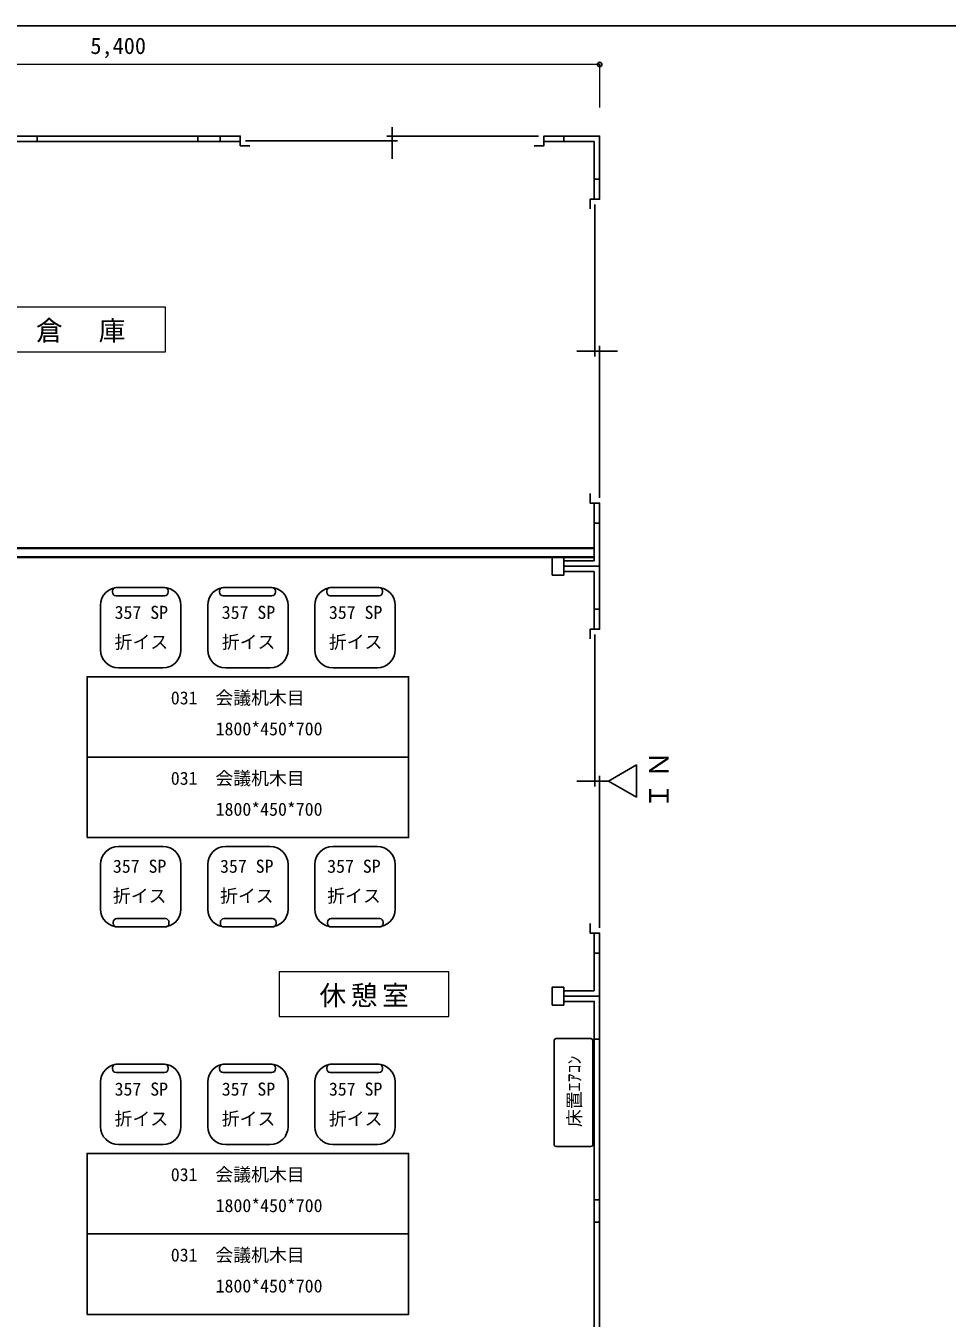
# Model space of a CAD drawing. Units: millimetres, scale not verified. Extents: x -9986 to 9679, y -7005 to 6977.
# Drawn here: x -5400 to -241, y -254 to 6977 of the extents above; entities that cross this region are included whole.
import ezdxf
from ezdxf.enums import TextEntityAlignment as Align

# ---------------------------------------------------------------- set-up
doc = ezdxf.new("R2010")
doc.units = ezdxf.units.MM
doc.header["$LTSCALE"] = 50
doc.header["$PDMODE"] = 32
doc.header["$PDSIZE"] = 25
for name, color, linetype, lineweight in [('0-0', 7, 'Continuous', 25), ('0-1', 7, 'Continuous', 25), ('0-2', 3, 'Continuous', 35), ('0-3', 7, 'Continuous', 25)]:
    doc.layers.add(name, color=color, linetype=linetype, lineweight=lineweight)
doc.styles.add('ＭＳ ゴシック', font='')
doc.styles.get('ＭＳ ゴシック').set_extended_font_data('MS Gothic')

msp = doc.modelspace()

# ---------------------------------------------------------------- linework, layer by layer
at = {"layer": '0-0'}
msp.add_lwpolyline([(-9986.25, 6977.36), (9675.91, 6977.36), (9675.91, -7005.08)], dxfattribs=at)
at = {"layer": '0-1', "color": 4, "lineweight": 18}
for q in [(-7586.71, 6761.31), (-2186.71, 6520.25), (-2186.71, 6520.25)]:
    msp.add_line((-2186.71, 6761.31), q, dxfattribs=at)
at = {"layer": '0-1'}
for p, q in [((-4169.21, 6333.12), (-3319.21, 6333.12)), ((-3379.21, 6360.12), (-2529.21, 6360.12)), ((-2213.71, 5977.12), (-2213.71, 5127.12)), ((-2186.71, 5187.12), (-2186.71, 4337.12)), ((-2136.71, 5157.12), (-2086.71, 5157.12)), ((-2451.71, 4004.12), (-2386.71, 4004.12)), ((-2451.71, 3954.12), (-2451.71, 4004.12)), ((-2386.71, 4004.12), (-2386.71, 3963.31)), ((-2386.71, 3954.12), (-2386.71, 3984.12)), ((-2451.71, 3904.12), (-2451.71, 3954.12)), ((-2186.71, 3954.12), (-2386.71, 3954.12)), ((-2186.71, 3954.12), (-2386.71, 3954.12)), ((-2386.71, 3954.12), (-2386.71, 3924.12)), ((-2186.71, 3954.12), (-2386.71, 3954.12)), ((-2386.71, 3943.17), (-2386.71, 3904.12)), ((-2386.71, 3924.12), (-2216.71, 3924.12)), ((-2216.71, 3924.12), (-2216.71, 3713.62)), ((-2186.71, 3713.62), (-2186.71, 3954.12)), ((-2386.71, 3904.12), (-2451.71, 3904.12)), ((-2186.71, 3713.62), (-2216.71, 3713.62)), ((-2213.71, 3571.12), (-2213.71, 2721.12)), ((-2186.71, 2781.12), (-2186.71, 1931.12)), ((-2216.71, 1578.12), (-2216.71, 1788.62)), ((-2186.71, 1788.62), (-2216.71, 1788.62)), ((-2186.71, 1788.62), (-2216.71, 1788.62)), ((-2186.71, 1788.62), (-2186.71, 1548.12)), ((-2386.71, 1598.12), (-2451.71, 1598.12)), ((-2451.71, 1598.12), (-2451.71, 1548.12)), ((-2386.71, 1556.81), (-2386.71, 1598.12)), ((-2451.71, 1498.12), (-2451.71, 1548.12)), ((-2386.71, 1578.12), (-2216.71, 1578.12)), ((-2386.71, 1548.12), (-2386.71, 1578.12)), ((-2186.71, 1548.12), (-2386.71, 1548.12)), ((-2386.71, 1548.12), (-2386.71, 1518.12)), ((-2186.71, 1548.12), (-2386.71, 1548.12)), ((-2186.71, 1548.12), (-2386.71, 1548.12)), ((-2386.71, 1537.17), (-2386.71, 1498.12)), ((-2386.71, 1498.12), (-2451.71, 1498.12))]:
    msp.add_line(p, q, dxfattribs=at)
for points in [[(-3349.21, 6410.12), (-3349.21, 6283.12), (-3349.21, 6233.12)], [(-5461.71, 6330.12), (-5336.71, 6330.12), (-5336.71, 6360.12), (-5461.71, 6360.12)], [(-4145.21, 6306.12), (-4199.21, 6306.12), (-4199.21, 6360.12)], [(-2553.21, 6306.12), (-2499.21, 6306.12), (-2499.21, 6360.12)], [(-2240.71, 5953.12), (-2240.71, 6007.12), (-2186.71, 6007.12)], [(-2136.71, 5157.12), (-2263.71, 5157.12), (-2313.71, 5157.12)], [(-2240.71, 4361.12), (-2240.71, 4307.12), (-2186.71, 4307.12)], [(-2186.71, 4194.62), (-2186.71, 3954.12), (-2386.71, 3954.12)], [(-2386.71, 3984.12), (-2216.71, 3984.12), (-2216.71, 4194.62), (-2186.71, 4194.62)], [(-2240.71, 3547.12), (-2240.71, 3601.12), (-2186.71, 3601.12)], [(-2136.71, 2751.12), (-2263.71, 2751.12), (-2313.71, 2751.12)], [(-2240.71, 1955.12), (-2240.71, 1901.12), (-2186.71, 1901.12)], [(-2186.71, 1307.62), (-2186.71, 1548.12), (-2386.71, 1548.12)], [(-2386.71, 1518.12), (-2216.71, 1518.12), (-2216.71, 1307.62), (-2186.71, 1307.62)]]:
    msp.add_lwpolyline(points, dxfattribs=at)
for points in [[(-4436.71, 6360.12), (-4436.71, 6330.12), (-5336.71, 6330.12), (-5336.71, 6360.12)], [(-4311.71, 6360.12), (-4311.71, 6330.12), (-4436.71, 6330.12), (-4436.71, 6360.12)], [(-4311.71, 6330.12), (-4199.21, 6330.12), (-4199.21, 6360.12), (-4311.71, 6360.12)], [(-2499.21, 6330.12), (-2386.71, 6330.12), (-2386.71, 6360.12), (-2499.21, 6360.12)], [(-2186.71, 6119.62), (-2186.71, 6360.12), (-2386.71, 6360.12), (-2386.71, 6330.12), (-2216.71, 6330.12), (-2216.71, 6119.62)], [(-2186.71, 6119.62), (-2186.71, 6360.12), (-2386.71, 6360.12), (-2386.71, 6330.12), (-2216.71, 6330.12), (-2216.71, 6119.62)], [(-2216.71, 6119.62), (-2216.71, 6007.12), (-2186.71, 6007.12), (-2186.71, 6119.62)], [(-2216.71, 4307.12), (-2216.71, 4194.62), (-2186.71, 4194.62), (-2186.71, 4307.12)], [(-2216.71, 3713.62), (-2216.71, 3601.12), (-2186.71, 3601.12), (-2186.71, 3713.62)], [(-2216.71, 1901.12), (-2216.71, 1788.62), (-2186.71, 1788.62), (-2186.71, 1901.12)], [(-2216.71, 407.62), (-2216.71, 1307.62), (-2186.71, 1307.62), (-2186.71, 407.62)], [(-2186.71, 282.62), (-2216.71, 282.62), (-2216.71, 407.62), (-2186.71, 407.62)], [(-2216.71, 282.62), (-2216.71, -617.38), (-2186.71, -617.38), (-2186.71, 282.62)]]:
    msp.add_lwpolyline(points, close=True, dxfattribs=at)
at = {"layer": '0-1', "color": 4}
msp.add_point((-2186.71, 6761.31), dxfattribs=at)
at = {"layer": '0-2'}
for p, q in [((-7556.71, 4054.12), (-2216.71, 4054.12)), ((-7556.71, 4004.12), (-2216.71, 4004.12))]:
    msp.add_line(p, q, dxfattribs=at)
at = {"layer": '0-3'}
for p, q in [((-4622.55, 3835.08), (-4894.82, 3835.08)), ((-4022.55, 3835.08), (-4294.82, 3835.08)), ((-3422.55, 3835.08), (-3694.82, 3835.08)), ((-4914.82, 3808.51), (-4914.82, 3815.08)), ((-4622.55, 3788.51), (-4894.82, 3788.51)), ((-4602.55, 3815.08), (-4602.55, 3808.51)), ((-4314.82, 3808.51), (-4314.82, 3815.08)), ((-4022.55, 3788.51), (-4294.82, 3788.51)), ((-4002.55, 3815.08), (-4002.55, 3808.51)), ((-3714.82, 3808.51), (-3714.82, 3815.08)), ((-3422.55, 3788.51), (-3694.82, 3788.51)), ((-3402.55, 3815.08), (-3402.55, 3808.51)), ((-4981.58, 3485.08), (-4981.58, 3735.08)), ((-4531.58, 3735.08), (-4531.58, 3485.08)), ((-4381.58, 3485.08), (-4381.58, 3735.08)), ((-3931.58, 3735.08), (-3931.58, 3485.08)), ((-3781.58, 3485.08), (-3781.58, 3735.08)), ((-3331.58, 3735.08), (-3331.58, 3485.08)), ((-4631.58, 3385.08), (-4881.58, 3385.08)), ((-4031.58, 3385.08), (-4281.58, 3385.08)), ((-3431.58, 3385.08), (-3681.58, 3385.08)), ((-2136.71, 2751.12), (-1979.87, 2841.67)), ((-1979.87, 2660.57), (-1979.87, 2841.67)), ((-2136.71, 2751.12), (-1979.87, 2660.57)), ((-4881.58, 2385.08), (-4631.58, 2385.08)), ((-4281.58, 2385.08), (-4031.58, 2385.08)), ((-3681.58, 2385.08), (-3431.58, 2385.08)), ((-4981.58, 2035.08), (-4981.58, 2285.08)), ((-4531.58, 2285.08), (-4531.58, 2035.08)), ((-4381.58, 2035.08), (-4381.58, 2285.08)), ((-3931.58, 2285.08), (-3931.58, 2035.08)), ((-3781.58, 2035.08), (-3781.58, 2285.08)), ((-3331.58, 2285.08), (-3331.58, 2035.08)), ((-4910.61, 1955.08), (-4910.61, 1961.65)), ((-4890.61, 1981.64), (-4618.33, 1981.64)), ((-4598.33, 1961.65), (-4598.33, 1955.08)), ((-4310.61, 1955.08), (-4310.61, 1961.65)), ((-4290.61, 1981.64), (-4018.33, 1981.64)), ((-3998.33, 1961.65), (-3998.33, 1955.08)), ((-3710.61, 1955.08), (-3710.61, 1961.65)), ((-3690.61, 1981.64), (-3418.33, 1981.64)), ((-3398.33, 1961.65), (-3398.33, 1955.08)), ((-4890.61, 1935.08), (-4618.33, 1935.08)), ((-4290.61, 1935.08), (-4018.33, 1935.08)), ((-3690.61, 1935.08), (-3418.33, 1935.08)), ((-2235.54, 1311.06), (-2430.54, 1311.06)), ((-2440.54, 1301.06), (-2440.54, 716.06)), ((-2225.54, 1301.06), (-2225.54, 716.06)), ((-4622.55, 1167.54), (-4894.82, 1167.54)), ((-4022.55, 1167.54), (-4294.82, 1167.54)), ((-3422.55, 1167.54), (-3694.82, 1167.54)), ((-4914.82, 1140.97), (-4914.82, 1147.54)), ((-4622.55, 1120.98), (-4894.82, 1120.98)), ((-4602.55, 1147.54), (-4602.55, 1140.97)), ((-4314.82, 1140.97), (-4314.82, 1147.54)), ((-4022.55, 1120.98), (-4294.82, 1120.98)), ((-4002.55, 1147.54), (-4002.55, 1140.97)), ((-3714.82, 1140.97), (-3714.82, 1147.54)), ((-3422.55, 1120.98), (-3694.82, 1120.98)), ((-3402.55, 1147.54), (-3402.55, 1140.97)), ((-4981.58, 817.54), (-4981.58, 1067.54)), ((-4531.58, 1067.54), (-4531.58, 817.54)), ((-4381.58, 817.54), (-4381.58, 1067.54)), ((-3931.58, 1067.54), (-3931.58, 817.54)), ((-3781.58, 817.54), (-3781.58, 1067.54)), ((-3331.58, 1067.54), (-3331.58, 817.54)), ((-4631.58, 717.54), (-4881.58, 717.54)), ((-4031.58, 717.54), (-4281.58, 717.54)), ((-3431.58, 717.54), (-3681.58, 717.54)), ((-2430.54, 706.06), (-2235.54, 706.06))]:
    msp.add_line(p, q, dxfattribs=at)
at = {"layer": '0-3', "color": 4, "lineweight": 18}
for points in [[(-5568.12, 5154.05), (-4618.12, 5154.05), (-4618.12, 5404.05), (-5568.12, 5404.05)], [(-3980.63, 1434.1), (-3030.63, 1434.1), (-3030.63, 1684.1), (-3980.63, 1684.1)]]:
    msp.add_lwpolyline(points, close=True, dxfattribs=at)
at = {"layer": '0-3'}
for points in [[(-5056.58, 2885.08), (-5056.58, 3335.08), (-3256.58, 3335.08), (-3256.58, 2885.08)], [(-5056.58, 2435.08), (-5056.58, 2885.08), (-3256.58, 2885.08), (-3256.58, 2435.08)], [(-5056.58, 217.54), (-5056.58, 667.54), (-3256.58, 667.54), (-3256.58, 217.54)], [(-5056.58, -232.46), (-5056.58, 217.54), (-3256.58, 217.54), (-3256.58, -232.46)]]:
    msp.add_lwpolyline(points, close=True, dxfattribs=at)
for centre, radius, start, end in [((-4881.58, 3735.08), 100, 90, 180), ((-4894.82, 3815.08), 20, 90, 180), ((-4631.58, 3735.08), 100, 0, 90), ((-4622.55, 3815.08), 20, 0, 90), ((-4281.58, 3735.08), 100, 90, 180), ((-4294.82, 3815.08), 20, 90, 180), ((-4031.58, 3735.08), 100, 0, 90), ((-4022.55, 3815.08), 20, 0, 90), ((-3681.58, 3735.08), 100, 90, 180), ((-3694.82, 3815.08), 20, 90, 180), ((-3431.58, 3735.08), 100, 0, 90), ((-3422.55, 3815.08), 20, 0, 90), ((-4894.82, 3808.51), 20, 180, 270), ((-4622.55, 3808.51), 20, 270, 0), ((-4294.82, 3808.51), 20, 180, 270), ((-4022.55, 3808.51), 20, 270, 0), ((-3694.82, 3808.51), 20, 180, 270), ((-3422.55, 3808.51), 20, 270, 0), ((-4881.58, 3485.08), 100, 180, 270), ((-4631.58, 3485.08), 100, 270, 0), ((-4281.58, 3485.08), 100, 180, 270), ((-4031.58, 3485.08), 100, 270, 0), ((-3681.58, 3485.08), 100, 180, 270), ((-3431.58, 3485.08), 100, 270, 0), ((-4881.58, 2285.08), 100, 90, 180), ((-4631.58, 2285.08), 100, 0, 90), ((-4281.58, 2285.08), 100, 90, 180), ((-4031.58, 2285.08), 100, 0, 90), ((-3681.58, 2285.08), 100, 90, 180), ((-3431.58, 2285.08), 100, 0, 90), ((-4881.58, 2035.08), 100, 180, 270), ((-4631.58, 2035.08), 100, 270, 0), ((-4281.58, 2035.08), 100, 180, 270), ((-4031.58, 2035.08), 100, 270, 0), ((-3681.58, 2035.08), 100, 180, 270), ((-3431.58, 2035.08), 100, 270, 0), ((-4890.61, 1961.65), 20, 90, 180), ((-4890.61, 1955.08), 20, 180, 270), ((-4618.33, 1961.65), 20, 0, 90), ((-4618.33, 1955.08), 20, 270, 0), ((-4290.61, 1961.65), 20, 90, 180), ((-4290.61, 1955.08), 20, 180, 270), ((-4018.33, 1961.65), 20, 0, 90), ((-4018.33, 1955.08), 20, 270, 0), ((-3690.61, 1961.65), 20, 90, 180), ((-3690.61, 1955.08), 20, 180, 270), ((-3418.33, 1961.65), 20, 0, 90), ((-3418.33, 1955.08), 20, 270, 0), ((-2430.54, 1301.06), 10, 90, 180), ((-2235.54, 1301.06), 10, 0, 90), ((-4881.58, 1067.54), 100, 90, 180), ((-4894.82, 1147.54), 20, 90, 180), ((-4631.58, 1067.54), 100, 0, 90), ((-4622.55, 1147.54), 20, 0, 90), ((-4281.58, 1067.54), 100, 90, 180), ((-4294.82, 1147.54), 20, 90, 180), ((-4031.58, 1067.54), 100, 0, 90), ((-4022.55, 1147.54), 20, 0, 90), ((-3681.58, 1067.54), 100, 90, 180), ((-3694.82, 1147.54), 20, 90, 180), ((-3431.58, 1067.54), 100, 0, 90), ((-3422.55, 1147.54), 20, 0, 90), ((-4894.82, 1140.97), 20, 180, 270), ((-4622.55, 1140.97), 20, 270, 0), ((-4294.82, 1140.97), 20, 180, 270), ((-4022.55, 1140.97), 20, 270, 0), ((-3694.82, 1140.97), 20, 180, 270), ((-3422.55, 1140.97), 20, 270, 0), ((-4881.58, 817.54), 100, 180, 270), ((-4631.58, 817.54), 100, 270, 0), ((-4281.58, 817.54), 100, 180, 270), ((-4031.58, 817.54), 100, 270, 0), ((-3681.58, 817.54), 100, 180, 270), ((-3431.58, 817.54), 100, 270, 0), ((-2430.54, 716.06), 10, 180, 270), ((-2235.54, 716.06), 10, 270, 0)]:
    msp.add_arc(centre, radius, start, end, dxfattribs=at)

# ---------------------------------------------------------------- texts
at = {"layer": '0-1', "color": 4, "style": 'ＭＳ ゴシック'}
msp.add_text('5,400', height=91.64, dxfattribs=at).set_placement((-5038.68, 6792.41), align=Align.BOTTOM_LEFT)
at = {"layer": '0-3', "color": 4, "style": 'ＭＳ ゴシック'}
for s, p in [('357 SP', (-4902.8, 3636.82)), ('357 SP', (-4302.8, 3636.82)), ('357 SP', (-3702.8, 3636.82)), ('折イス', (-4902.8, 3470.88)), ('折イス', (-4302.8, 3470.88)), ('折イス', (-3702.8, 3470.88)), ('031\u3000会議机木目', (-4588.16, 3158.43)), ('1800*450*700', (-4337.05, 2985.25)), ('031\u3000会議机木目', (-4588.16, 2708.43)), ('1800*450*700', (-4337.05, 2535.25)), ('357 SP', (-4912.37, 2216.27)), ('357 SP', (-4312.37, 2216.27)), ('357 SP', (-3712.37, 2216.27)), ('折イス', (-4912.37, 2050.33)), ('折イス', (-4312.37, 2050.33)), ('折イス', (-3712.37, 2050.33)), ('357 SP', (-4902.8, 969.29)), ('357 SP', (-4302.8, 969.29)), ('357 SP', (-3702.8, 969.29)), ('折イス', (-4902.8, 803.35)), ('折イス', (-4302.8, 803.35)), ('折イス', (-3702.8, 803.35)), ('031\u3000会議机木目', (-4588.16, 490.9)), ('1800*450*700', (-4337.05, 317.71)), ('031\u3000会議机木目', (-4588.16, 40.9)), ('1800*450*700', (-4337.05, -132.28))]:
    msp.add_text(s, height=73.31, dxfattribs=at).set_placement(p, align=Align.BOTTOM_LEFT)
msp.add_text('床置ｴｱｺﾝ', height=73.31, rotation=90, dxfattribs=at).set_placement((-2269.89, 815.45), align=Align.BOTTOM_LEFT)
at = {"layer": '0-3', "char_height": 110, "attachment_point": 7, "style": 'ＭＳ ゴシック'}
for s, insert in [('\\T1.17;倉\u3000庫', (-5343.59, 5205.06)), ('\\T1.17;休憩室', (-3756.1, 1485.1))]:
    msp.add_mtext(s, dxfattribs=dict(at, insert=insert))
at = {"layer": '0-3', "insert": (-1799.55, 2593.5), "char_height": 110, "attachment_point": 7, "rotation": 90, "style": 'ＭＳ ゴシック'}
msp.add_mtext('\\T1.17;ＩＮ', dxfattribs=at)

doc.saveas('drawing.dxf')
